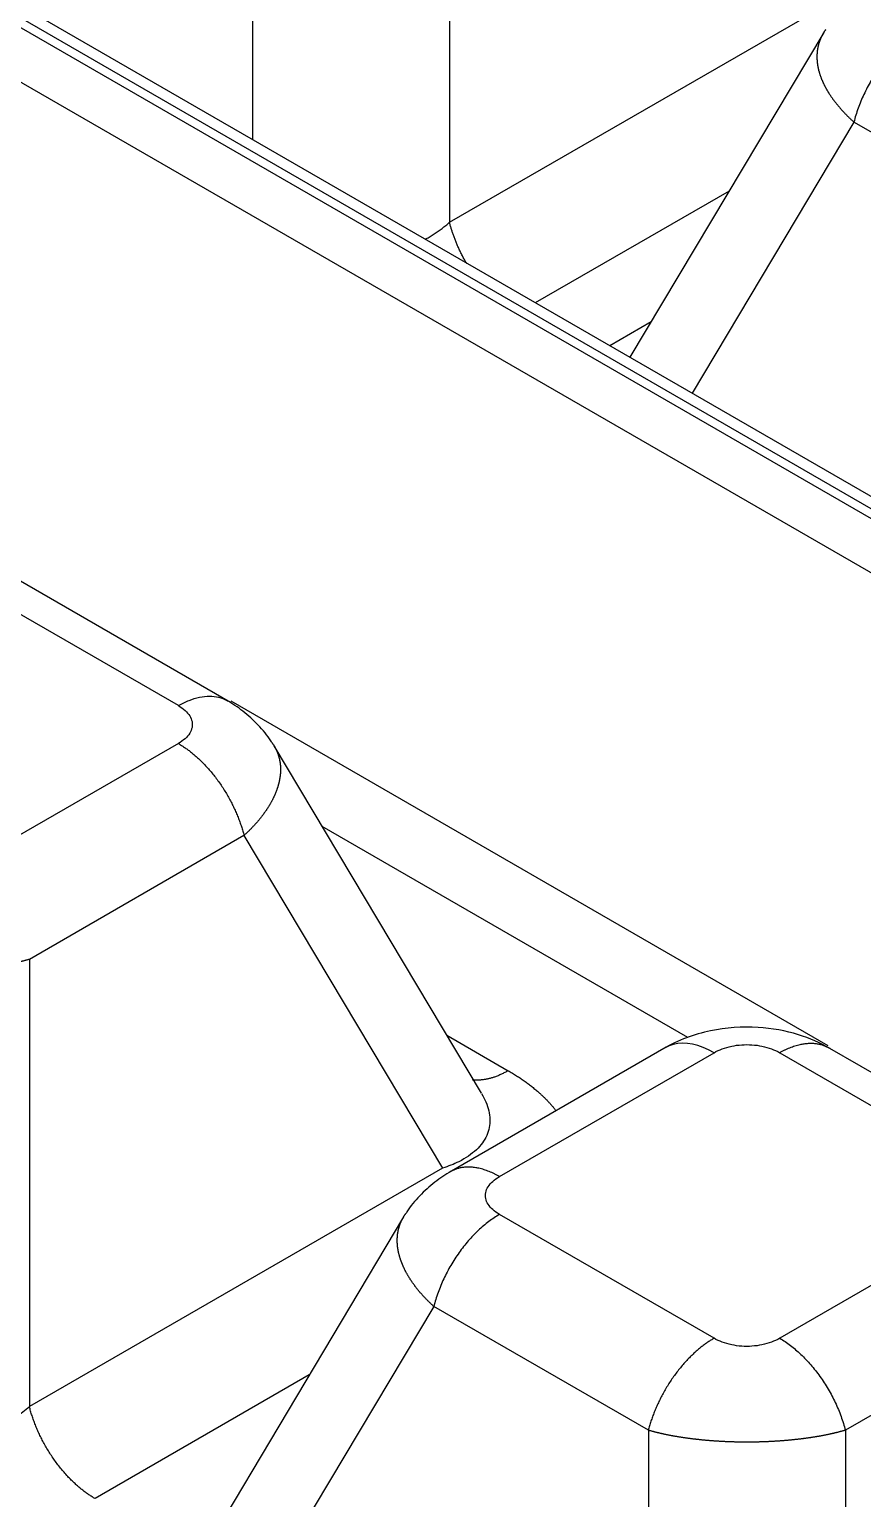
# Model space of a CAD drawing. Header units: millimetres. Extents: x -1286 to 291, y 5350 to 5880.
# Drawn here: x -745.12 to -728.07, y 5576.09 to 5606.17 of the extents above; entities that cross this region are included whole.
import ezdxf

# ---------------------------------------------------------------- set-up
doc = ezdxf.new("R2010")
doc.units = ezdxf.units.MM
doc.layers.add('粗实线层', color=7, linetype='Continuous', lineweight=35)

msp = doc.modelspace()

# ---------------------------------------------------------------- linework, layer by layer
at = {"layer": '粗实线层', "lineweight": 25}
for p, q in [((-760.515, 5614.986, 2078.952), (-702.955, 5581.754, 2078.952)), ((-702.784, 5581.853, 2078.952), (-760.344, 5615.085, 2078.952)), ((-703.009, 5582.238, 2078.952), (-760.042, 5615.166, 2078.952)), ((-704.303, 5581.417, 2078.952), (-761.04, 5614.174, 2078.952)), ((-740.556, 5611.377, 2078.952), (-740.556, 5603.916, 2078.952)), ((-736.525, 5611.377, 2078.952), (-736.525, 5602.219, 2078.952)), ((-736.525, 5602.219, 2078.952), (-728.07, 5607.1, 2078.952)), ((-728.864, 5606.108, 2078.952), (-732.831, 5599.456, 2078.952)), ((-728.248, 5604.271, 2078.952), (-731.558, 5598.721, 2078.952)), ((-723.856, 5601.735, 2078.952), (-728.248, 5604.271, 2078.952)), ((-734.768, 5600.574, 2078.952), (-730.796, 5602.867, 2078.952)), ((-732.399, 5600.181, 2078.952), (-733.243, 5599.693, 2078.952)), ((-742.075, 5592.324, 2078.952), (-746.467, 5594.859, 2078.952)), ((-741.006, 5592.386, 2078.952), (-745.486, 5594.973, 2078.952)), ((-728.771, 5585.357, 2078.952), (-740.991, 5592.412, 2078.952)), ((-742.075, 5591.548, 2078.952), (-746.467, 5589.012, 2078.952)), ((-735.872, 5584.386, 2078.952), (-740.116, 5591.502, 2078.952)), ((-731.648, 5585.531, 2078.952), (-739.132, 5589.852, 2078.952)), ((-740.731, 5589.665, 2078.952), (-745.123, 5587.129, 2078.952)), ((-740.731, 5589.665, 2078.952), (-736.668, 5582.852, 2078.952)), ((-745.123, 5587.129, 2078.952), (-745.123, 5577.971, 2078.952)), ((-736.581, 5585.574, 2078.952), (-735.324, 5584.849, 2078.952)), ((-732.092, 5585.331, 2078.952), (-736.532, 5582.768, 2078.952)), ((-735.503, 5582.682, 2078.952), (-731.111, 5585.218, 2078.952)), ((-729.767, 5585.218, 2078.952), (-725.375, 5582.682, 2078.952)), ((-724.306, 5582.745, 2078.952), (-728.786, 5585.331, 2078.952)), ((-736.668, 5582.852, 2078.952), (-745.123, 5577.971, 2078.952)), ((-731.111, 5579.37, 2078.952), (-735.503, 5581.906, 2078.952)), ((-725.375, 5581.906, 2078.952), (-729.767, 5579.37, 2078.952)), ((-737.463, 5581.86, 2078.952), (-741.706, 5574.745, 2078.952)), ((-736.847, 5580.023, 2078.952), (-740.91, 5573.211, 2078.952)), ((-732.455, 5577.487, 2078.952), (-736.847, 5580.023, 2078.952)), ((-724.031, 5580.023, 2078.952), (-728.423, 5577.487, 2078.952)), ((-739.395, 5578.619, 2078.952), (-743.78, 5576.088, 2078.952)), ((-732.455, 5577.487, 2078.952), (-732.455, 5570.786, 2078.952)), ((-728.423, 5577.487, 2078.952), (-728.423, 5571.771, 2078.952))]:
    msp.add_line(p, q, dxfattribs=at)
for centre, major_axis, ratio, start_param, end_param in [((-768.103, 5619.466, 2078.952), (101.531, 0), 0.57735, 5.605815, 8.437063), ((-763.839, 5614.543, 2078.952), (-87.342, 0), 0.57735, 0, 2.002312), ((-763.839, 5616.499, 2078.952), (-87.216, 0), 0.57735, 0.222033, 2.916833), ((-768.103, 5619.077, 2078.952), (102.032, 0), 0.57735, 3.464059, 5.38976), ((-768.103, 5619.466, 2078.952), (-100.442, 0), 0.57735, 0.42009, 1.991239), ((-768.103, 5613.333, 2078.952), (-102.401, 0), 0.57735, 0.320214, 2.106465), ((-731.111, 5583.576, 2078.952), (1.005, -1.741), 0.577342, 2.35621, 2.98482), ((-763.839, 5617.004, 2078.952), (-86.224, 0), 0.57735, 0.786805, 2.354788)]:
    msp.add_ellipse(centre, major_axis=major_axis, ratio=ratio, start_param=start_param, end_param=end_param, dxfattribs=at)
msp.add_ellipse((-763.839, 5617.004, 2078.952), major_axis=(-86.564, 0), ratio=0.57735, dxfattribs=at)
for points, knots in [([(-728.825, 5606.165, 2078.952), (-728.828, 5606.162, 2078.952), (-728.833, 5606.155, 2078.952), (-728.841, 5606.143, 2078.952), (-728.85, 5606.13, 2078.952), (-728.858, 5606.117, 2078.952), (-728.866, 5606.104, 2078.952), (-728.874, 5606.09, 2078.952), (-728.882, 5606.077, 2078.952), (-728.89, 5606.063, 2078.952), (-728.897, 5606.049, 2078.952), (-728.904, 5606.036, 2078.952), (-728.911, 5606.022, 2078.952), (-728.918, 5606.008, 2078.952), (-728.924, 5605.994, 2078.952), (-728.93, 5605.979, 2078.952), (-728.936, 5605.965, 2078.952), (-728.942, 5605.951, 2078.952), (-728.947, 5605.936, 2078.952), (-728.953, 5605.922, 2078.952), (-728.957, 5605.907, 2078.952), (-728.962, 5605.893, 2078.952), (-728.967, 5605.878, 2078.952), (-728.971, 5605.863, 2078.952), (-728.975, 5605.848, 2078.952), (-728.979, 5605.833, 2078.952), (-728.982, 5605.818, 2078.952), (-728.985, 5605.803, 2078.952), (-728.988, 5605.788, 2078.952), (-728.991, 5605.772, 2078.952), (-728.993, 5605.757, 2078.952), (-728.996, 5605.742, 2078.952), (-728.998, 5605.726, 2078.952), (-728.999, 5605.711, 2078.952), (-729.001, 5605.695, 2078.952), (-729.002, 5605.679, 2078.952), (-729.003, 5605.664, 2078.952), (-729.004, 5605.648, 2078.952), (-729.004, 5605.632, 2078.952), (-729.005, 5605.616, 2078.952), (-729.005, 5605.6, 2078.952), (-729.004, 5605.584, 2078.952), (-729.004, 5605.568, 2078.952), (-729.003, 5605.552, 2078.952), (-729.002, 5605.536, 2078.952), (-729.001, 5605.52, 2078.952), (-728.999, 5605.503, 2078.952), (-728.998, 5605.487, 2078.952), (-728.996, 5605.471, 2078.952), (-728.993, 5605.454, 2078.952), (-728.991, 5605.438, 2078.952), (-728.988, 5605.422, 2078.952), (-728.985, 5605.405, 2078.952), (-728.982, 5605.389, 2078.952), (-728.978, 5605.372, 2078.952), (-728.975, 5605.355, 2078.952), (-728.971, 5605.339, 2078.952), (-728.967, 5605.322, 2078.952), (-728.962, 5605.305, 2078.952), (-728.957, 5605.289, 2078.952), (-728.952, 5605.272, 2078.952), (-728.947, 5605.255, 2078.952), (-728.942, 5605.239, 2078.952), (-728.936, 5605.222, 2078.952), (-728.93, 5605.205, 2078.952), (-728.924, 5605.188, 2078.952), (-728.918, 5605.171, 2078.952), (-728.911, 5605.154, 2078.952), (-728.904, 5605.138, 2078.952), (-728.897, 5605.121, 2078.952), (-728.89, 5605.104, 2078.952), (-728.882, 5605.087, 2078.952), (-728.874, 5605.07, 2078.952), (-728.866, 5605.053, 2078.952), (-728.858, 5605.036, 2078.952), (-728.849, 5605.019, 2078.952), (-728.841, 5605.002, 2078.952), (-728.832, 5604.985, 2078.952), (-728.823, 5604.969, 2078.952), (-728.813, 5604.952, 2078.952), (-728.803, 5604.935, 2078.952), (-728.794, 5604.918, 2078.952), (-728.784, 5604.901, 2078.952), (-728.773, 5604.884, 2078.952), (-728.763, 5604.867, 2078.952), (-728.752, 5604.85, 2078.952), (-728.741, 5604.833, 2078.952), (-728.73, 5604.816, 2078.952), (-728.718, 5604.8, 2078.952), (-728.707, 5604.783, 2078.952), (-728.695, 5604.766, 2078.952), (-728.683, 5604.749, 2078.952), (-728.671, 5604.732, 2078.952), (-728.658, 5604.715, 2078.952), (-728.646, 5604.699, 2078.952), (-728.633, 5604.682, 2078.952), (-728.62, 5604.665, 2078.952), (-728.606, 5604.648, 2078.952), (-728.593, 5604.632, 2078.952), (-728.579, 5604.615, 2078.952), (-728.565, 5604.598, 2078.952), (-728.551, 5604.582, 2078.952), (-728.537, 5604.565, 2078.952), (-728.523, 5604.548, 2078.952), (-728.508, 5604.532, 2078.952), (-728.493, 5604.515, 2078.952), (-728.478, 5604.499, 2078.952), (-728.463, 5604.482, 2078.952), (-728.447, 5604.466, 2078.952), (-728.432, 5604.45, 2078.952), (-728.416, 5604.433, 2078.952), (-728.4, 5604.417, 2078.952), (-728.384, 5604.4, 2078.952), (-728.368, 5604.384, 2078.952), (-728.351, 5604.368, 2078.952), (-728.334, 5604.352, 2078.952), (-728.317, 5604.336, 2078.952), (-728.3, 5604.319, 2078.952), (-728.283, 5604.303, 2078.952), (-728.266, 5604.287, 2078.952), (-728.254, 5604.277, 2078.952), (-728.248, 5604.271, 2078.952)], [0, 0, 0, 0, 0.005999, 0.014421, 0.022846, 0.031272, 0.039701, 0.04813, 0.056562, 0.064995, 0.073429, 0.081865, 0.090302, 0.09874, 0.107179, 0.11562, 0.124061, 0.132503, 0.140947, 0.149391, 0.157836, 0.166282, 0.174729, 0.183177, 0.191626, 0.200076, 0.208526, 0.216978, 0.225431, 0.233884, 0.242338, 0.250793, 0.259249, 0.267705, 0.276161, 0.284618, 0.293075, 0.301533, 0.30999, 0.318448, 0.326905, 0.335363, 0.34382, 0.352277, 0.360734, 0.36919, 0.377646, 0.386101, 0.394555, 0.403009, 0.411462, 0.419914, 0.428366, 0.436816, 0.445266, 0.453715, 0.462163, 0.470611, 0.479057, 0.487503, 0.495948, 0.504391, 0.512834, 0.521276, 0.529717, 0.538157, 0.546595, 0.555032, 0.563468, 0.571902, 0.580335, 0.588766, 0.597195, 0.605622, 0.614048, 0.622471, 0.630892, 0.639311, 0.647728, 0.656143, 0.664555, 0.672966, 0.681376, 0.689784, 0.69819, 0.706595, 0.714999, 0.723401, 0.731803, 0.740203, 0.748602, 0.756999, 0.765396, 0.773791, 0.782186, 0.790579, 0.798971, 0.807362, 0.815751, 0.824139, 0.832526, 0.840911, 0.849295, 0.857678, 0.866059, 0.874439, 0.882817, 0.891195, 0.899571, 0.907946, 0.91632, 0.924693, 0.933065, 0.941436, 0.949806, 0.958175, 0.966542, 0.974909, 0.983274, 0.991638, 1, 1, 1, 1]), ([(-726.904, 5606.154, 2078.952), (-726.978, 5606.112, 2078.952), (-727.051, 5606.063, 2078.952), (-727.196, 5605.953, 2078.952), (-727.268, 5605.892, 2078.952), (-727.408, 5605.76, 2078.952), (-727.476, 5605.688, 2078.952), (-727.607, 5605.536, 2078.952), (-727.67, 5605.456, 2078.952), (-727.79, 5605.289, 2078.952), (-727.846, 5605.202, 2078.952), (-727.951, 5605.023, 2078.952), (-727.999, 5604.931, 2078.952), (-728.087, 5604.744, 2078.952), (-728.127, 5604.65, 2078.952), (-728.195, 5604.46, 2078.952), (-728.224, 5604.365, 2078.952), (-728.248, 5604.271, 2078.952)], [0, 0, 0, 0, 0.125, 0.125, 0.25, 0.25, 0.375, 0.375, 0.5, 0.5, 0.625, 0.625, 0.75, 0.75, 0.875, 0.875, 1, 1, 1, 1]), ([(-737.019, 5601.872, 2078.952), (-737.015, 5601.875, 2078.952), (-736.996, 5601.885, 2078.952), (-736.964, 5601.904, 2078.952), (-736.922, 5601.929, 2078.952), (-736.88, 5601.955, 2078.952), (-736.839, 5601.981, 2078.952), (-736.798, 5602.009, 2078.952), (-736.758, 5602.036, 2078.952), (-736.718, 5602.065, 2078.952), (-736.678, 5602.094, 2078.952), (-736.639, 5602.124, 2078.952), (-736.601, 5602.155, 2078.952), (-736.562, 5602.187, 2078.952), (-736.537, 5602.208, 2078.952), (-736.525, 5602.219, 2078.952)], [0, 0, 0, 0, 0.023211, 0.101792, 0.180863, 0.260431, 0.340503, 0.421086, 0.502186, 0.583809, 0.665963, 0.748653, 0.831885, 0.915665, 1, 1, 1, 1]), ([(-865.246, 5594.547, 2078.952), (-865.174, 5594.413, 2078.952), (-864.635, 5593.418, 2078.952), (-863.443, 5591.599, 2078.952), (-861.652, 5589.101, 2078.952), (-859.649, 5586.656, 2078.952), (-857.46, 5584.266, 2078.952), (-855.084, 5581.936, 2078.952), (-852.528, 5579.672, 2078.952), (-849.796, 5577.478, 2078.952), (-846.895, 5575.359, 2078.952), (-843.83, 5573.319, 2078.952), (-840.608, 5571.363, 2078.952), (-837.236, 5569.494, 2078.952), (-833.72, 5567.716, 2078.952), (-830.069, 5566.033, 2078.952), (-826.289, 5564.448, 2078.952), (-822.389, 5562.965, 2078.952), (-818.377, 5561.586, 2078.952), (-814.26, 5560.315, 2078.952), (-810.048, 5559.154, 2078.952), (-805.75, 5558.105, 2078.952), (-801.373, 5557.17, 2078.952), (-796.928, 5556.352, 2078.952), (-792.422, 5555.652, 2078.952), (-787.867, 5555.071, 2078.952), (-783.271, 5554.61, 2078.952), (-778.643, 5554.272, 2078.952), (-773.994, 5554.055, 2078.952), (-769.332, 5553.961, 2078.952), (-764.668, 5553.99, 2078.952), (-760.011, 5554.142, 2078.952), (-755.371, 5554.417, 2078.952), (-750.757, 5554.813, 2078.952), (-746.179, 5555.33, 2078.952), (-741.647, 5555.968, 2078.952), (-737.169, 5556.724, 2078.952), (-732.755, 5557.598, 2078.952), (-728.414, 5558.587, 2078.952), (-724.155, 5559.689, 2078.952), (-719.984, 5560.904, 2078.952), (-717.271, 5561.786, 2078.952), (-715.929, 5562.245, 2078.952)], [0, 0, 0, 0, 0.003967, 0.029455, 0.054957, 0.080472, 0.105998, 0.131532, 0.157073, 0.182618, 0.208167, 0.233717, 0.259268, 0.284819, 0.310369, 0.335919, 0.361467, 0.387013, 0.412559, 0.438103, 0.463645, 0.489187, 0.514727, 0.540266, 0.565804, 0.591342, 0.616879, 0.642415, 0.667951, 0.693486, 0.719022, 0.744558, 0.770093, 0.79563, 0.821166, 0.846704, 0.872242, 0.897781, 0.923321, 0.948862, 0.974405, 1, 1, 1, 1]), ([(-742.075, 5592.324, 2078.952), (-742.002, 5592.366, 2078.952), (-741.928, 5592.402, 2078.952), (-741.783, 5592.459, 2078.952), (-741.712, 5592.481, 2078.952), (-741.572, 5592.51, 2078.952), (-741.504, 5592.517, 2078.952), (-741.373, 5592.517, 2078.952), (-741.31, 5592.51, 2078.952), (-741.19, 5592.48, 2078.952), (-741.134, 5592.458, 2078.952), (-741.076, 5592.426, 2078.952), (-741.07, 5592.423, 2078.952), (-741.065, 5592.42, 2078.952)], [0, 0, 0, 0, 0.195853, 0.195853, 0.391706, 0.391706, 0.587559, 0.587559, 0.783411, 0.783411, 0.979264, 0.979264, 1, 1, 1, 1]), ([(-740.162, 5591.567, 2078.952), (-740.168, 5591.578, 2078.952), (-740.24, 5591.708, 2078.952), (-740.436, 5591.929, 2078.952), (-740.741, 5592.214, 2078.952), (-740.97, 5592.366, 2078.952), (-741.088, 5592.433, 2078.952)], [0, 0, 0, 0, 0.030884, 0.365978, 0.689663, 1, 1, 1, 1]), ([(-740.115, 5591.5, 2078.952), (-740.113, 5591.497, 2078.952), (-740.109, 5591.49, 2078.952), (-740.103, 5591.479, 2078.952), (-740.095, 5591.466, 2078.952), (-740.088, 5591.452, 2078.952), (-740.081, 5591.439, 2078.952), (-740.074, 5591.425, 2078.952), (-740.068, 5591.411, 2078.952), (-740.062, 5591.397, 2078.952), (-740.056, 5591.384, 2078.952), (-740.05, 5591.37, 2078.952), (-740.045, 5591.356, 2078.952), (-740.039, 5591.341, 2078.952), (-740.034, 5591.327, 2078.952), (-740.029, 5591.313, 2078.952), (-740.025, 5591.298, 2078.952), (-740.021, 5591.284, 2078.952), (-740.017, 5591.269, 2078.952), (-740.013, 5591.255, 2078.952), (-740.009, 5591.24, 2078.952), (-740.006, 5591.225, 2078.952), (-740.003, 5591.21, 2078.952), (-740, 5591.195, 2078.952), (-739.997, 5591.18, 2078.952), (-739.995, 5591.165, 2078.952), (-739.992, 5591.15, 2078.952), (-739.991, 5591.134, 2078.952), (-739.989, 5591.119, 2078.952), (-739.987, 5591.104, 2078.952), (-739.986, 5591.088, 2078.952), (-739.985, 5591.072, 2078.952), (-739.985, 5591.057, 2078.952), (-739.984, 5591.041, 2078.952), (-739.984, 5591.025, 2078.952), (-739.984, 5591.01, 2078.952), (-739.984, 5590.994, 2078.952), (-739.984, 5590.978, 2078.952), (-739.985, 5590.962, 2078.952), (-739.986, 5590.946, 2078.952), (-739.987, 5590.929, 2078.952), (-739.989, 5590.913, 2078.952), (-739.99, 5590.897, 2078.952), (-739.992, 5590.881, 2078.952), (-739.995, 5590.864, 2078.952), (-739.997, 5590.848, 2078.952), (-740, 5590.832, 2078.952), (-740.002, 5590.815, 2078.952), (-740.006, 5590.799, 2078.952), (-740.009, 5590.782, 2078.952), (-740.013, 5590.765, 2078.952), (-740.016, 5590.749, 2078.952), (-740.02, 5590.732, 2078.952), (-740.025, 5590.715, 2078.952), (-740.029, 5590.699, 2078.952), (-740.034, 5590.682, 2078.952), (-740.039, 5590.665, 2078.952), (-740.044, 5590.648, 2078.952), (-740.05, 5590.631, 2078.952), (-740.056, 5590.614, 2078.952), (-740.061, 5590.597, 2078.952), (-740.068, 5590.58, 2078.952), (-740.074, 5590.563, 2078.952), (-740.081, 5590.546, 2078.952), (-740.088, 5590.529, 2078.952), (-740.095, 5590.512, 2078.952), (-740.102, 5590.495, 2078.952), (-740.11, 5590.478, 2078.952), (-740.118, 5590.461, 2078.952), (-740.126, 5590.444, 2078.952), (-740.134, 5590.426, 2078.952), (-740.142, 5590.409, 2078.952), (-740.151, 5590.392, 2078.952), (-740.16, 5590.375, 2078.952), (-740.169, 5590.358, 2078.952), (-740.179, 5590.34, 2078.952), (-740.188, 5590.323, 2078.952), (-740.198, 5590.306, 2078.952), (-740.208, 5590.289, 2078.952), (-740.219, 5590.272, 2078.952), (-740.229, 5590.254, 2078.952), (-740.24, 5590.237, 2078.952), (-740.251, 5590.22, 2078.952), (-740.262, 5590.203, 2078.952), (-740.274, 5590.186, 2078.952), (-740.285, 5590.168, 2078.952), (-740.297, 5590.151, 2078.952), (-740.309, 5590.134, 2078.952), (-740.322, 5590.117, 2078.952), (-740.334, 5590.1, 2078.952), (-740.347, 5590.083, 2078.952), (-740.36, 5590.066, 2078.952), (-740.373, 5590.049, 2078.952), (-740.386, 5590.031, 2078.952), (-740.4, 5590.014, 2078.952), (-740.414, 5589.997, 2078.952), (-740.428, 5589.98, 2078.952), (-740.442, 5589.964, 2078.952), (-740.456, 5589.947, 2078.952), (-740.471, 5589.93, 2078.952), (-740.486, 5589.913, 2078.952), (-740.501, 5589.896, 2078.952), (-740.516, 5589.879, 2078.952), (-740.531, 5589.863, 2078.952), (-740.547, 5589.846, 2078.952), (-740.563, 5589.829, 2078.952), (-740.579, 5589.813, 2078.952), (-740.595, 5589.796, 2078.952), (-740.611, 5589.779, 2078.952), (-740.628, 5589.763, 2078.952), (-740.645, 5589.746, 2078.952), (-740.662, 5589.73, 2078.952), (-740.679, 5589.714, 2078.952), (-740.696, 5589.697, 2078.952), (-740.714, 5589.681, 2078.952), (-740.725, 5589.67, 2078.952), (-740.731, 5589.665, 2078.952)], [0, 0, 0, 0, 0.005387, 0.014179, 0.022971, 0.031763, 0.040554, 0.049345, 0.058135, 0.066926, 0.075715, 0.084505, 0.093294, 0.102083, 0.110872, 0.11966, 0.128449, 0.137237, 0.146024, 0.154812, 0.163599, 0.172387, 0.181174, 0.189961, 0.198748, 0.207535, 0.216321, 0.225108, 0.233895, 0.242681, 0.251468, 0.260255, 0.269041, 0.277828, 0.286615, 0.295402, 0.304189, 0.312976, 0.321763, 0.33055, 0.339338, 0.348125, 0.356913, 0.365701, 0.374489, 0.383278, 0.392066, 0.400855, 0.409644, 0.418434, 0.427224, 0.436014, 0.444805, 0.453595, 0.462387, 0.471178, 0.47997, 0.488763, 0.497556, 0.506349, 0.515143, 0.523937, 0.532732, 0.541528, 0.550323, 0.55912, 0.567917, 0.576715, 0.585513, 0.594312, 0.603111, 0.611911, 0.620712, 0.629513, 0.638316, 0.647118, 0.655922, 0.664726, 0.673531, 0.682337, 0.691144, 0.699951, 0.70876, 0.717569, 0.726379, 0.73519, 0.744001, 0.752814, 0.761628, 0.770442, 0.779258, 0.788074, 0.796892, 0.80571, 0.814529, 0.82335, 0.832171, 0.840994, 0.849818, 0.858642, 0.867468, 0.876295, 0.885123, 0.893953, 0.902783, 0.911615, 0.920448, 0.929282, 0.938117, 0.946953, 0.955791, 0.96463, 0.973471, 0.982313, 0.991156, 1, 1, 1, 1]), ([(-740.159, 5591.567, 2078.952), (-740.157, 5591.564, 2078.952), (-740.151, 5591.556, 2078.952), (-740.143, 5591.544, 2078.952), (-740.134, 5591.531, 2078.952), (-740.126, 5591.518, 2078.952), (-740.12, 5591.508, 2078.952), (-740.116, 5591.502, 2078.952), (-740.115, 5591.5, 2078.952)], [0, 0, 0, 0, 0.162882, 0.353701, 0.544509, 0.735307, 0.926094, 1, 1, 1, 1]), ([(-745.123, 5587.129, 2078.952), (-745.13, 5587.127, 2078.952), (-745.144, 5587.123, 2078.952), (-745.165, 5587.117, 2078.952), (-745.185, 5587.112, 2078.952), (-745.206, 5587.106, 2078.952), (-745.227, 5587.1, 2078.952), (-745.249, 5587.095, 2078.952), (-745.27, 5587.089, 2078.952), (-745.292, 5587.084, 2078.952), (-745.313, 5587.079, 2078.952), (-745.335, 5587.073, 2078.952), (-745.357, 5587.068, 2078.952), (-745.379, 5587.063, 2078.952), (-745.402, 5587.058, 2078.952), (-745.424, 5587.053, 2078.952), (-745.447, 5587.048, 2078.952), (-745.47, 5587.043, 2078.952), (-745.493, 5587.039, 2078.952), (-745.516, 5587.034, 2078.952), (-745.539, 5587.029, 2078.952), (-745.562, 5587.025, 2078.952), (-745.585, 5587.02, 2078.952), (-745.609, 5587.016, 2078.952), (-745.633, 5587.011, 2078.952), (-745.656, 5587.007, 2078.952), (-745.68, 5587.003, 2078.952), (-745.704, 5586.999, 2078.952), (-745.729, 5586.995, 2078.952), (-745.753, 5586.991, 2078.952), (-745.777, 5586.987, 2078.952), (-745.802, 5586.983, 2078.952), (-745.826, 5586.979, 2078.952), (-745.851, 5586.975, 2078.952), (-745.876, 5586.972, 2078.952), (-745.901, 5586.968, 2078.952), (-745.926, 5586.965, 2078.952), (-745.951, 5586.961, 2078.952), (-745.976, 5586.958, 2078.952), (-746.002, 5586.955, 2078.952), (-746.027, 5586.952, 2078.952), (-746.053, 5586.948, 2078.952), (-746.078, 5586.945, 2078.952), (-746.104, 5586.942, 2078.952), (-746.13, 5586.94, 2078.952), (-746.156, 5586.937, 2078.952), (-746.182, 5586.934, 2078.952), (-746.208, 5586.931, 2078.952), (-746.234, 5586.929, 2078.952), (-746.26, 5586.926, 2078.952), (-746.286, 5586.924, 2078.952), (-746.313, 5586.921, 2078.952), (-746.339, 5586.919, 2078.952), (-746.365, 5586.917, 2078.952), (-746.392, 5586.915, 2078.952), (-746.419, 5586.913, 2078.952), (-746.445, 5586.911, 2078.952), (-746.472, 5586.909, 2078.952), (-746.499, 5586.907, 2078.952), (-746.525, 5586.905, 2078.952), (-746.552, 5586.904, 2078.952), (-746.579, 5586.902, 2078.952), (-746.606, 5586.9, 2078.952), (-746.633, 5586.899, 2078.952), (-746.66, 5586.898, 2078.952), (-746.687, 5586.896, 2078.952), (-746.715, 5586.895, 2078.952), (-746.742, 5586.894, 2078.952), (-746.769, 5586.893, 2078.952), (-746.796, 5586.892, 2078.952), (-746.823, 5586.891, 2078.952), (-746.851, 5586.89, 2078.952), (-746.878, 5586.889, 2078.952), (-746.905, 5586.889, 2078.952), (-746.933, 5586.888, 2078.952), (-746.96, 5586.887, 2078.952), (-746.987, 5586.887, 2078.952), (-747.015, 5586.887, 2078.952), (-747.042, 5586.886, 2078.952), (-747.07, 5586.886, 2078.952), (-747.097, 5586.886, 2078.952), (-747.125, 5586.886, 2078.952), (-747.152, 5586.886, 2078.952), (-747.179, 5586.886, 2078.952), (-747.207, 5586.886, 2078.952), (-747.234, 5586.886, 2078.952), (-747.262, 5586.887, 2078.952), (-747.289, 5586.887, 2078.952), (-747.316, 5586.887, 2078.952), (-747.344, 5586.888, 2078.952), (-747.371, 5586.889, 2078.952), (-747.398, 5586.889, 2078.952), (-747.426, 5586.89, 2078.952), (-747.453, 5586.891, 2078.952), (-747.48, 5586.892, 2078.952), (-747.508, 5586.893, 2078.952), (-747.535, 5586.894, 2078.952), (-747.562, 5586.895, 2078.952), (-747.589, 5586.896, 2078.952), (-747.616, 5586.897, 2078.952), (-747.643, 5586.899, 2078.952), (-747.67, 5586.9, 2078.952), (-747.697, 5586.902, 2078.952), (-747.724, 5586.903, 2078.952), (-747.751, 5586.905, 2078.952), (-747.778, 5586.907, 2078.952), (-747.805, 5586.909, 2078.952), (-747.831, 5586.911, 2078.952), (-747.858, 5586.913, 2078.952), (-747.885, 5586.915, 2078.952), (-747.911, 5586.917, 2078.952), (-747.938, 5586.919, 2078.952), (-747.964, 5586.921, 2078.952), (-747.991, 5586.924, 2078.952), (-748.017, 5586.926, 2078.952), (-748.043, 5586.929, 2078.952), (-748.069, 5586.931, 2078.952), (-748.095, 5586.934, 2078.952), (-748.121, 5586.937, 2078.952), (-748.147, 5586.939, 2078.952), (-748.173, 5586.942, 2078.952), (-748.199, 5586.945, 2078.952), (-748.224, 5586.948, 2078.952), (-748.25, 5586.952, 2078.952), (-748.275, 5586.955, 2078.952), (-748.301, 5586.958, 2078.952), (-748.326, 5586.961, 2078.952), (-748.351, 5586.965, 2078.952), (-748.376, 5586.968, 2078.952), (-748.401, 5586.972, 2078.952), (-748.426, 5586.975, 2078.952), (-748.451, 5586.979, 2078.952), (-748.476, 5586.983, 2078.952), (-748.5, 5586.987, 2078.952), (-748.525, 5586.991, 2078.952), (-748.549, 5586.995, 2078.952), (-748.573, 5586.999, 2078.952), (-748.597, 5587.003, 2078.952), (-748.621, 5587.007, 2078.952), (-748.645, 5587.011, 2078.952), (-748.669, 5587.016, 2078.952), (-748.692, 5587.02, 2078.952), (-748.716, 5587.025, 2078.952), (-748.739, 5587.029, 2078.952), (-748.762, 5587.034, 2078.952), (-748.785, 5587.039, 2078.952), (-748.808, 5587.043, 2078.952), (-748.831, 5587.048, 2078.952), (-748.854, 5587.053, 2078.952), (-748.876, 5587.058, 2078.952), (-748.899, 5587.063, 2078.952), (-748.921, 5587.068, 2078.952), (-748.943, 5587.073, 2078.952), (-748.965, 5587.079, 2078.952), (-748.987, 5587.084, 2078.952), (-749.008, 5587.089, 2078.952), (-749.03, 5587.095, 2078.952), (-749.051, 5587.1, 2078.952), (-749.072, 5587.106, 2078.952), (-749.093, 5587.112, 2078.952), (-749.114, 5587.117, 2078.952), (-749.135, 5587.123, 2078.952), (-749.148, 5587.127, 2078.952), (-749.155, 5587.129, 2078.952)], [0, 0, 0, 0, 0.006229, 0.012458, 0.018686, 0.024913, 0.031139, 0.037364, 0.043589, 0.049813, 0.056036, 0.062258, 0.06848, 0.074701, 0.080921, 0.087141, 0.09336, 0.099578, 0.105795, 0.112012, 0.118229, 0.124444, 0.130659, 0.136874, 0.143088, 0.149301, 0.155514, 0.161726, 0.167937, 0.174148, 0.180359, 0.186569, 0.192778, 0.198988, 0.205196, 0.211404, 0.217612, 0.223819, 0.230026, 0.236232, 0.242438, 0.248644, 0.254849, 0.261054, 0.267258, 0.273462, 0.279666, 0.285869, 0.292072, 0.298275, 0.304478, 0.31068, 0.316882, 0.323083, 0.329285, 0.335486, 0.341687, 0.347888, 0.354088, 0.360289, 0.366489, 0.372689, 0.378888, 0.385088, 0.391288, 0.397487, 0.403686, 0.409886, 0.416085, 0.422284, 0.428483, 0.434681, 0.44088, 0.447079, 0.453278, 0.459477, 0.465675, 0.471874, 0.478073, 0.484272, 0.49047, 0.496669, 0.502868, 0.509067, 0.515267, 0.521466, 0.527665, 0.533865, 0.540064, 0.546264, 0.552464, 0.558664, 0.564864, 0.571065, 0.577265, 0.583466, 0.589667, 0.595869, 0.60207, 0.608272, 0.614474, 0.620676, 0.626879, 0.633082, 0.639285, 0.645489, 0.651693, 0.657897, 0.664102, 0.670307, 0.676512, 0.682718, 0.688924, 0.695131, 0.701338, 0.707546, 0.713754, 0.719962, 0.726171, 0.73238, 0.73859, 0.7448, 0.751011, 0.757223, 0.763435, 0.769647, 0.77586, 0.782074, 0.788288, 0.794503, 0.800718, 0.806934, 0.813151, 0.819368, 0.825586, 0.831805, 0.838024, 0.844244, 0.850465, 0.856686, 0.862909, 0.869131, 0.875355, 0.881579, 0.887804, 0.89403, 0.900257, 0.906484, 0.912713, 0.918942, 0.925172, 0.931403, 0.937634, 0.943867, 0.9501, 0.956334, 0.96257, 0.968806, 0.975043, 0.981281, 0.987519, 0.993759, 1, 1, 1, 1]), ([(-728.736, 5585.302, 2078.952), (-728.939, 5585.42, 2078.952), (-729.397, 5585.623, 2078.952), (-730.243, 5585.776, 2078.952), (-731.049, 5585.717, 2078.952), (-731.695, 5585.53, 2078.952), (-731.997, 5585.387, 2078.952), (-732.142, 5585.302, 2078.952)], [0, 0, 0, 0, 0.20404, 0.436738, 0.701679, 0.846878, 1, 1, 1, 1]), ([(-731.947, 5585.386, 2078.952), (-732.005, 5585.371, 2078.952), (-732.061, 5585.349, 2078.952), (-732.113, 5585.319, 2078.952), (-732.115, 5585.318, 2078.952), (-732.116, 5585.317, 2078.952)], [0, 0, 0, 0, 0.973235, 0.973235, 1, 1, 1, 1]), ([(-735.869, 5584.38, 2078.952), (-735.835, 5584.323, 2078.952), (-735.743, 5584.145, 2078.952), (-735.674, 5583.849, 2078.952), (-735.74, 5583.514, 2078.952), (-735.956, 5583.218, 2078.952), (-736.281, 5582.998, 2078.952), (-736.548, 5582.891, 2078.952), (-736.668, 5582.852, 2078.952)], [0, 0, 0, 0, 0.087656, 0.27578, 0.46363, 0.655406, 0.855678, 1, 1, 1, 1]), ([(-736.49, 5582.792, 2078.952), (-736.609, 5582.724, 2078.952), (-736.838, 5582.572, 2078.952), (-737.143, 5582.288, 2078.952), (-737.338, 5582.066, 2078.952), (-737.41, 5581.936, 2078.952), (-737.416, 5581.925, 2078.952)], [0, 0, 0, 0, 0.310333, 0.634059, 0.969203, 1, 1, 1, 1]), ([(-737.463, 5581.858, 2078.952), (-737.463, 5581.86, 2078.952), (-737.459, 5581.866, 2078.952), (-737.453, 5581.876, 2078.952), (-737.445, 5581.889, 2078.952), (-737.436, 5581.902, 2078.952), (-737.428, 5581.914, 2078.952), (-737.422, 5581.922, 2078.952), (-737.419, 5581.926, 2078.952)], [0, 0, 0, 0, 0.064016, 0.25493, 0.445859, 0.636801, 0.827758, 1, 1, 1, 1]), ([(-735.503, 5581.906, 2078.952), (-735.577, 5581.864, 2078.952), (-735.65, 5581.815, 2078.952), (-735.795, 5581.705, 2078.952), (-735.867, 5581.644, 2078.952), (-736.006, 5581.511, 2078.952), (-736.075, 5581.44, 2078.952), (-736.206, 5581.288, 2078.952), (-736.269, 5581.208, 2078.952), (-736.388, 5581.041, 2078.952), (-736.445, 5580.954, 2078.952), (-736.55, 5580.774, 2078.952), (-736.598, 5580.682, 2078.952), (-736.686, 5580.496, 2078.952), (-736.725, 5580.401, 2078.952), (-736.794, 5580.212, 2078.952), (-736.823, 5580.117, 2078.952), (-736.847, 5580.023, 2078.952)], [0, 0, 0, 0, 0.125, 0.125, 0.25, 0.25, 0.375, 0.375, 0.5, 0.5, 0.625, 0.625, 0.75, 0.75, 0.875, 0.875, 1, 1, 1, 1]), ([(-736.847, 5580.023, 2078.952), (-736.853, 5580.029, 2078.952), (-736.865, 5580.039, 2078.952), (-736.882, 5580.056, 2078.952), (-736.9, 5580.072, 2078.952), (-736.917, 5580.088, 2078.952), (-736.934, 5580.105, 2078.952), (-736.95, 5580.121, 2078.952), (-736.967, 5580.137, 2078.952), (-736.983, 5580.154, 2078.952), (-737, 5580.17, 2078.952), (-737.016, 5580.187, 2078.952), (-737.031, 5580.204, 2078.952), (-737.047, 5580.22, 2078.952), (-737.062, 5580.237, 2078.952), (-737.078, 5580.254, 2078.952), (-737.093, 5580.271, 2078.952), (-737.107, 5580.288, 2078.952), (-737.122, 5580.304, 2078.952), (-737.136, 5580.321, 2078.952), (-737.151, 5580.338, 2078.952), (-737.164, 5580.355, 2078.952), (-737.178, 5580.372, 2078.952), (-737.192, 5580.389, 2078.952), (-737.205, 5580.406, 2078.952), (-737.218, 5580.423, 2078.952), (-737.231, 5580.44, 2078.952), (-737.244, 5580.457, 2078.952), (-737.256, 5580.474, 2078.952), (-737.269, 5580.492, 2078.952), (-737.281, 5580.509, 2078.952), (-737.293, 5580.526, 2078.952), (-737.304, 5580.543, 2078.952), (-737.316, 5580.56, 2078.952), (-737.327, 5580.577, 2078.952), (-737.338, 5580.595, 2078.952), (-737.349, 5580.612, 2078.952), (-737.359, 5580.629, 2078.952), (-737.37, 5580.646, 2078.952), (-737.38, 5580.663, 2078.952), (-737.39, 5580.681, 2078.952), (-737.399, 5580.698, 2078.952), (-737.409, 5580.715, 2078.952), (-737.418, 5580.732, 2078.952), (-737.427, 5580.749, 2078.952), (-737.436, 5580.767, 2078.952), (-737.444, 5580.784, 2078.952), (-737.452, 5580.801, 2078.952), (-737.46, 5580.818, 2078.952), (-737.468, 5580.835, 2078.952), (-737.476, 5580.852, 2078.952), (-737.483, 5580.869, 2078.952), (-737.49, 5580.886, 2078.952), (-737.497, 5580.903, 2078.952), (-737.504, 5580.92, 2078.952), (-737.51, 5580.937, 2078.952), (-737.517, 5580.954, 2078.952), (-737.523, 5580.971, 2078.952), (-737.528, 5580.988, 2078.952), (-737.534, 5581.005, 2078.952), (-737.539, 5581.022, 2078.952), (-737.544, 5581.039, 2078.952), (-737.549, 5581.056, 2078.952), (-737.553, 5581.072, 2078.952), (-737.558, 5581.089, 2078.952), (-737.562, 5581.106, 2078.952), (-737.566, 5581.123, 2078.952), (-737.569, 5581.139, 2078.952), (-737.573, 5581.156, 2078.952), (-737.576, 5581.172, 2078.952), (-737.579, 5581.189, 2078.952), (-737.581, 5581.205, 2078.952), (-737.584, 5581.222, 2078.952), (-737.586, 5581.238, 2078.952), (-737.588, 5581.254, 2078.952), (-737.59, 5581.27, 2078.952), (-737.591, 5581.287, 2078.952), (-737.592, 5581.303, 2078.952), (-737.593, 5581.319, 2078.952), (-737.594, 5581.335, 2078.952), (-737.594, 5581.351, 2078.952), (-737.595, 5581.367, 2078.952), (-737.595, 5581.383, 2078.952), (-737.594, 5581.398, 2078.952), (-737.594, 5581.414, 2078.952), (-737.593, 5581.43, 2078.952), (-737.592, 5581.445, 2078.952), (-737.591, 5581.461, 2078.952), (-737.59, 5581.476, 2078.952), (-737.588, 5581.492, 2078.952), (-737.586, 5581.507, 2078.952), (-737.584, 5581.522, 2078.952), (-737.581, 5581.537, 2078.952), (-737.579, 5581.552, 2078.952), (-737.576, 5581.567, 2078.952), (-737.573, 5581.582, 2078.952), (-737.569, 5581.597, 2078.952), (-737.566, 5581.612, 2078.952), (-737.562, 5581.627, 2078.952), (-737.558, 5581.641, 2078.952), (-737.554, 5581.656, 2078.952), (-737.549, 5581.67, 2078.952), (-737.544, 5581.685, 2078.952), (-737.539, 5581.699, 2078.952), (-737.534, 5581.713, 2078.952), (-737.529, 5581.727, 2078.952), (-737.523, 5581.741, 2078.952), (-737.517, 5581.755, 2078.952), (-737.511, 5581.769, 2078.952), (-737.504, 5581.782, 2078.952), (-737.498, 5581.796, 2078.952), (-737.491, 5581.81, 2078.952), (-737.484, 5581.823, 2078.952), (-737.476, 5581.836, 2078.952), (-737.47, 5581.848, 2078.952), (-737.465, 5581.855, 2078.952), (-737.463, 5581.858, 2078.952)], [0, 0, 0, 0, 0.008831, 0.01766, 0.026489, 0.035316, 0.044142, 0.052968, 0.061791, 0.070614, 0.079436, 0.088257, 0.097077, 0.105895, 0.114713, 0.12353, 0.132346, 0.14116, 0.149974, 0.158787, 0.167599, 0.17641, 0.185221, 0.19403, 0.202838, 0.211646, 0.220453, 0.229259, 0.238065, 0.246869, 0.255673, 0.264476, 0.273278, 0.28208, 0.290881, 0.299681, 0.308481, 0.31728, 0.326078, 0.334876, 0.343673, 0.35247, 0.361266, 0.370061, 0.378856, 0.387651, 0.396445, 0.405238, 0.414031, 0.422824, 0.431616, 0.440408, 0.449199, 0.45799, 0.46678, 0.475571, 0.484361, 0.49315, 0.501939, 0.510728, 0.519517, 0.528306, 0.537094, 0.545882, 0.55467, 0.563457, 0.572245, 0.581032, 0.589819, 0.598606, 0.607393, 0.61618, 0.624967, 0.633753, 0.64254, 0.651327, 0.660113, 0.6689, 0.677686, 0.686473, 0.69526, 0.704046, 0.712833, 0.72162, 0.730407, 0.739194, 0.747982, 0.756769, 0.765557, 0.774345, 0.783133, 0.791921, 0.80071, 0.809498, 0.818288, 0.827077, 0.835867, 0.844657, 0.853447, 0.862238, 0.871029, 0.87982, 0.888612, 0.897404, 0.906197, 0.91499, 0.923784, 0.932578, 0.941373, 0.950168, 0.958963, 0.96776, 0.976556, 0.985354, 0.994152, 1, 1, 1, 1]), ([(-703.9, 5581.44, 2078.952), (-704.196, 5581.27, 2078.952), (-705.508, 5580.532, 2078.952), (-707.929, 5579.277, 2078.952), (-711.221, 5577.723, 2078.952), (-714.647, 5576.266, 2078.952), (-718.194, 5574.907, 2078.952), (-721.856, 5573.652, 2078.952), (-725.622, 5572.503, 2078.952), (-729.483, 5571.463, 2078.952), (-733.429, 5570.535, 2078.952), (-737.452, 5569.721, 2078.952), (-741.54, 5569.023, 2078.952), (-745.683, 5568.443, 2078.952), (-749.872, 5567.982, 2078.952), (-754.096, 5567.642, 2078.952), (-758.344, 5567.424, 2078.952), (-762.606, 5567.327, 2078.952), (-766.871, 5567.353, 2078.952), (-771.128, 5567.501, 2078.952), (-775.367, 5567.771, 2078.952), (-779.578, 5568.162, 2078.952), (-783.749, 5568.673, 2078.952), (-787.871, 5569.303, 2078.952), (-791.933, 5570.05, 2078.952), (-795.925, 5570.913, 2078.952), (-799.836, 5571.889, 2078.952), (-803.659, 5572.975, 2078.952), (-807.382, 5574.169, 2078.952), (-810.996, 5575.468, 2078.952), (-814.494, 5576.869, 2078.952), (-817.864, 5578.367, 2078.952), (-820.966, 5579.891, 2078.952), (-822.895, 5580.94, 2078.952), (-823.775, 5581.442, 2078.952)], [0, 0, 0, 0, 0.009445, 0.041511, 0.073581, 0.105654, 0.137729, 0.169808, 0.201889, 0.233973, 0.26606, 0.29815, 0.330241, 0.362335, 0.39443, 0.426527, 0.458624, 0.490723, 0.522821, 0.554919, 0.587017, 0.619114, 0.65121, 0.683304, 0.715396, 0.747486, 0.779573, 0.811658, 0.843739, 0.875817, 0.907891, 0.939962, 0.972029, 1, 1, 1, 1]), ([(-729.767, 5579.37, 2078.952), (-729.694, 5579.328, 2078.952), (-729.62, 5579.279, 2078.952), (-729.475, 5579.169, 2078.952), (-729.404, 5579.108, 2078.952), (-729.264, 5578.976, 2078.952), (-729.196, 5578.904, 2078.952), (-729.065, 5578.752, 2078.952), (-729.002, 5578.672, 2078.952), (-728.882, 5578.505, 2078.952), (-728.826, 5578.418, 2078.952), (-728.721, 5578.239, 2078.952), (-728.672, 5578.147, 2078.952), (-728.585, 5577.96, 2078.952), (-728.545, 5577.866, 2078.952), (-728.477, 5577.676, 2078.952), (-728.447, 5577.581, 2078.952), (-728.423, 5577.487, 2078.952)], [0, 0, 0, 0, 0.125, 0.125, 0.25, 0.25, 0.375, 0.375, 0.5, 0.5, 0.625, 0.625, 0.75, 0.75, 0.875, 0.875, 1, 1, 1, 1]), ([(-745.123, 5577.971, 2078.952), (-745.211, 5577.895, 2078.952), (-745.462, 5577.702, 2078.952), (-745.92, 5577.453, 2078.952), (-746.502, 5577.273, 2078.952), (-747.102, 5577.208, 2078.952), (-747.703, 5577.258, 2078.952), (-748.288, 5577.424, 2078.952), (-748.775, 5577.674, 2078.952), (-749.049, 5577.879, 2078.952), (-749.155, 5577.971, 2078.952)], [0, 0, 0, 0, 0.083359, 0.224715, 0.359834, 0.491835, 0.623644, 0.758208, 0.898733, 1, 1, 1, 1]), ([(-728.423, 5577.487, 2078.952), (-728.43, 5577.485, 2078.952), (-728.444, 5577.481, 2078.952), (-728.464, 5577.476, 2078.952), (-728.485, 5577.47, 2078.952), (-728.506, 5577.464, 2078.952), (-728.527, 5577.459, 2078.952), (-728.549, 5577.453, 2078.952), (-728.57, 5577.448, 2078.952), (-728.592, 5577.442, 2078.952), (-728.613, 5577.437, 2078.952), (-728.635, 5577.432, 2078.952), (-728.657, 5577.426, 2078.952), (-728.679, 5577.421, 2078.952), (-728.702, 5577.416, 2078.952), (-728.724, 5577.411, 2078.952), (-728.747, 5577.406, 2078.952), (-728.77, 5577.402, 2078.952), (-728.792, 5577.397, 2078.952), (-728.815, 5577.392, 2078.952), (-728.839, 5577.387, 2078.952), (-728.862, 5577.383, 2078.952), (-728.885, 5577.378, 2078.952), (-728.909, 5577.374, 2078.952), (-728.933, 5577.37, 2078.952), (-728.956, 5577.365, 2078.952), (-728.98, 5577.361, 2078.952), (-729.004, 5577.357, 2078.952), (-729.029, 5577.353, 2078.952), (-729.053, 5577.349, 2078.952), (-729.077, 5577.345, 2078.952), (-729.102, 5577.341, 2078.952), (-729.126, 5577.337, 2078.952), (-729.151, 5577.334, 2078.952), (-729.176, 5577.33, 2078.952), (-729.201, 5577.326, 2078.952), (-729.226, 5577.323, 2078.952), (-729.251, 5577.32, 2078.952), (-729.276, 5577.316, 2078.952), (-729.302, 5577.313, 2078.952), (-729.327, 5577.31, 2078.952), (-729.353, 5577.307, 2078.952), (-729.378, 5577.304, 2078.952), (-729.404, 5577.301, 2078.952), (-729.43, 5577.298, 2078.952), (-729.456, 5577.295, 2078.952), (-729.482, 5577.292, 2078.952), (-729.508, 5577.29, 2078.952), (-729.534, 5577.287, 2078.952), (-729.56, 5577.284, 2078.952), (-729.586, 5577.282, 2078.952), (-729.612, 5577.28, 2078.952), (-729.639, 5577.277, 2078.952), (-729.665, 5577.275, 2078.952), (-729.692, 5577.273, 2078.952), (-729.718, 5577.271, 2078.952), (-729.745, 5577.269, 2078.952), (-729.772, 5577.267, 2078.952), (-729.799, 5577.265, 2078.952), (-729.825, 5577.263, 2078.952), (-729.852, 5577.262, 2078.952), (-729.879, 5577.26, 2078.952), (-729.906, 5577.259, 2078.952), (-729.933, 5577.257, 2078.952), (-729.96, 5577.256, 2078.952), (-729.987, 5577.254, 2078.952), (-730.014, 5577.253, 2078.952), (-730.042, 5577.252, 2078.952), (-730.069, 5577.251, 2078.952), (-730.096, 5577.25, 2078.952), (-730.123, 5577.249, 2078.952), (-730.151, 5577.248, 2078.952), (-730.178, 5577.247, 2078.952), (-730.205, 5577.247, 2078.952), (-730.233, 5577.246, 2078.952), (-730.26, 5577.246, 2078.952), (-730.287, 5577.245, 2078.952), (-730.315, 5577.245, 2078.952), (-730.342, 5577.244, 2078.952), (-730.37, 5577.244, 2078.952), (-730.397, 5577.244, 2078.952), (-730.424, 5577.244, 2078.952), (-730.452, 5577.244, 2078.952), (-730.479, 5577.244, 2078.952), (-730.507, 5577.244, 2078.952), (-730.534, 5577.244, 2078.952), (-730.562, 5577.245, 2078.952), (-730.589, 5577.245, 2078.952), (-730.616, 5577.246, 2078.952), (-730.644, 5577.246, 2078.952), (-730.671, 5577.247, 2078.952), (-730.698, 5577.247, 2078.952), (-730.726, 5577.248, 2078.952), (-730.753, 5577.249, 2078.952), (-730.78, 5577.25, 2078.952), (-730.808, 5577.251, 2078.952), (-730.835, 5577.252, 2078.952), (-730.862, 5577.253, 2078.952), (-730.889, 5577.254, 2078.952), (-730.916, 5577.256, 2078.952), (-730.943, 5577.257, 2078.952), (-730.97, 5577.259, 2078.952), (-730.997, 5577.26, 2078.952), (-731.024, 5577.262, 2078.952), (-731.051, 5577.263, 2078.952), (-731.078, 5577.265, 2078.952), (-731.105, 5577.267, 2078.952), (-731.131, 5577.269, 2078.952), (-731.158, 5577.271, 2078.952), (-731.185, 5577.273, 2078.952), (-731.211, 5577.275, 2078.952), (-731.238, 5577.277, 2078.952), (-731.264, 5577.28, 2078.952), (-731.291, 5577.282, 2078.952), (-731.317, 5577.284, 2078.952), (-731.343, 5577.287, 2078.952), (-731.369, 5577.289, 2078.952), (-731.395, 5577.292, 2078.952), (-731.421, 5577.295, 2078.952), (-731.447, 5577.298, 2078.952), (-731.473, 5577.301, 2078.952), (-731.499, 5577.304, 2078.952), (-731.524, 5577.307, 2078.952), (-731.55, 5577.31, 2078.952), (-731.575, 5577.313, 2078.952), (-731.601, 5577.316, 2078.952), (-731.626, 5577.319, 2078.952), (-731.651, 5577.323, 2078.952), (-731.676, 5577.326, 2078.952), (-731.701, 5577.33, 2078.952), (-731.726, 5577.334, 2078.952), (-731.751, 5577.337, 2078.952), (-731.775, 5577.341, 2078.952), (-731.8, 5577.345, 2078.952), (-731.824, 5577.349, 2078.952), (-731.849, 5577.353, 2078.952), (-731.873, 5577.357, 2078.952), (-731.897, 5577.361, 2078.952), (-731.921, 5577.365, 2078.952), (-731.945, 5577.37, 2078.952), (-731.969, 5577.374, 2078.952), (-731.992, 5577.378, 2078.952), (-732.016, 5577.383, 2078.952), (-732.039, 5577.387, 2078.952), (-732.062, 5577.392, 2078.952), (-732.085, 5577.397, 2078.952), (-732.108, 5577.401, 2078.952), (-732.131, 5577.406, 2078.952), (-732.154, 5577.411, 2078.952), (-732.176, 5577.416, 2078.952), (-732.198, 5577.421, 2078.952), (-732.221, 5577.426, 2078.952), (-732.243, 5577.432, 2078.952), (-732.265, 5577.437, 2078.952), (-732.286, 5577.442, 2078.952), (-732.308, 5577.448, 2078.952), (-732.33, 5577.453, 2078.952), (-732.351, 5577.459, 2078.952), (-732.372, 5577.464, 2078.952), (-732.393, 5577.47, 2078.952), (-732.414, 5577.476, 2078.952), (-732.434, 5577.481, 2078.952), (-732.448, 5577.485, 2078.952), (-732.455, 5577.487, 2078.952)], [0, 0, 0, 0, 0.006229, 0.012458, 0.018686, 0.024913, 0.031139, 0.037364, 0.043589, 0.049813, 0.056036, 0.062258, 0.06848, 0.074701, 0.080921, 0.087141, 0.09336, 0.099578, 0.105795, 0.112012, 0.118229, 0.124444, 0.130659, 0.136874, 0.143088, 0.149301, 0.155514, 0.161726, 0.167937, 0.174148, 0.180359, 0.186569, 0.192778, 0.198988, 0.205196, 0.211404, 0.217612, 0.223819, 0.230026, 0.236232, 0.242438, 0.248644, 0.254849, 0.261054, 0.267258, 0.273462, 0.279666, 0.285869, 0.292072, 0.298275, 0.304478, 0.31068, 0.316882, 0.323083, 0.329285, 0.335486, 0.341687, 0.347888, 0.354088, 0.360289, 0.366489, 0.372689, 0.378888, 0.385088, 0.391288, 0.397487, 0.403686, 0.409886, 0.416085, 0.422284, 0.428483, 0.434681, 0.44088, 0.447079, 0.453278, 0.459477, 0.465675, 0.471874, 0.478073, 0.484272, 0.49047, 0.496669, 0.502868, 0.509067, 0.515267, 0.521466, 0.527665, 0.533865, 0.540064, 0.546264, 0.552464, 0.558664, 0.564864, 0.571065, 0.577265, 0.583466, 0.589667, 0.595869, 0.60207, 0.608272, 0.614474, 0.620676, 0.626879, 0.633082, 0.639285, 0.645489, 0.651693, 0.657897, 0.664102, 0.670307, 0.676512, 0.682718, 0.688924, 0.695131, 0.701338, 0.707546, 0.713754, 0.719962, 0.726171, 0.73238, 0.73859, 0.7448, 0.751011, 0.757223, 0.763435, 0.769647, 0.77586, 0.782074, 0.788288, 0.794503, 0.800718, 0.806934, 0.813151, 0.819368, 0.825586, 0.831805, 0.838024, 0.844244, 0.850465, 0.856686, 0.862909, 0.869131, 0.875355, 0.881579, 0.887804, 0.89403, 0.900257, 0.906484, 0.912713, 0.918942, 0.925172, 0.931403, 0.937634, 0.943867, 0.9501, 0.956334, 0.96257, 0.968806, 0.975043, 0.981281, 0.987519, 0.993759, 1, 1, 1, 1])]:
    msp.add_open_spline(points, degree=3, knots=knots, dxfattribs=at)
for points, weights in [([(-736.169, 5601.369, 2078.952), (-736.333, 5601.647, 2078.952), (-736.453, 5601.936, 2078.952), (-736.525, 5602.219, 2078.952)], [1.00561912787, 1.01786983852, 1.05015211562, 1.10246595919]), ([(-742.075, 5591.548, 2078.952), (-741.447, 5591.185, 2078.952), (-740.936, 5590.469, 2078.952), (-740.731, 5589.665, 2078.952)], [1.10246419878, 0.965844578078, 0.965845267075, 1.10246626578]), ([(-729.767, 5585.218, 2078.952), (-729.391, 5585.435, 2078.952), (-729.036, 5585.476, 2078.952), (-728.762, 5585.317, 2078.952)], [1.10246419878, 1.01640873829, 0.984559105551, 1.00691530058]), ([(-735.324, 5584.849, 2078.952), (-735.578, 5584.702, 2078.952), (-735.828, 5584.635, 2078.952), (-736.053, 5584.66, 2078.952)], [1.10247262476, 1.04287106023, 1.00926921882, 1.00166710052]), ([(-735.503, 5582.682, 2078.952), (-735.882, 5582.9, 2078.952), (-736.239, 5582.94, 2078.952), (-736.514, 5582.778, 2078.952)], [1.10246419878, 1.01582605556, 0.984130282091, 1.00737687837]), ([(-731.111, 5579.37, 2078.952), (-731.739, 5579.007, 2078.952), (-732.25, 5578.291, 2078.952), (-732.455, 5577.487, 2078.952)], [1.10246419878, 0.965844578078, 0.965845267075, 1.10246626578]), ([(-743.78, 5576.088, 2078.952), (-744.408, 5576.451, 2078.952), (-744.919, 5577.167, 2078.952), (-745.123, 5577.971, 2078.952)], [1.10247262476, 0.965845221084, 0.965842458468, 1.10246433691])]:
    msp.add_rational_spline(points, weights, degree=3, dxfattribs=at)
for points, degree in [([(-742.075, 5592.324, 2078.952), (-742.022, 5592.293, 2078.952), (-741.931, 5592.228, 2078.952), (-741.835, 5592.116, 2078.952), (-741.787, 5591.997, 2078.952), (-741.787, 5591.875, 2078.952), (-741.835, 5591.756, 2078.952), (-741.931, 5591.644, 2078.952), (-742.022, 5591.578, 2078.952), (-742.075, 5591.548, 2078.952)], 3), ([(-731.111, 5585.218, 2078.952), (-731.058, 5585.248, 2078.952), (-730.945, 5585.301, 2078.952), (-730.751, 5585.356, 2078.952), (-730.545, 5585.384, 2078.952), (-730.334, 5585.384, 2078.952), (-730.127, 5585.356, 2078.952), (-729.933, 5585.301, 2078.952), (-729.82, 5585.248, 2078.952), (-729.767, 5585.218, 2078.952)], 3), ([(-735.324, 5584.849, 2078.952), (-734.696, 5584.486, 2078.952), (-734.34, 5584.025, 2078.952)], 2), ([(-735.503, 5581.906, 2078.952), (-735.556, 5581.937, 2078.952), (-735.647, 5582.002, 2078.952), (-735.743, 5582.114, 2078.952), (-735.792, 5582.233, 2078.952), (-735.792, 5582.355, 2078.952), (-735.743, 5582.474, 2078.952), (-735.647, 5582.586, 2078.952), (-735.556, 5582.651, 2078.952), (-735.503, 5582.682, 2078.952)], 3), ([(-729.767, 5579.37, 2078.952), (-729.82, 5579.34, 2078.952), (-729.933, 5579.287, 2078.952), (-730.127, 5579.232, 2078.952), (-730.334, 5579.204, 2078.952), (-730.545, 5579.203, 2078.952), (-730.751, 5579.232, 2078.952), (-730.945, 5579.287, 2078.952), (-731.058, 5579.34, 2078.952), (-731.111, 5579.37, 2078.952)], 3)]:
    msp.add_open_spline(points, degree=degree, dxfattribs=at)

doc.saveas('drawing.dxf')
